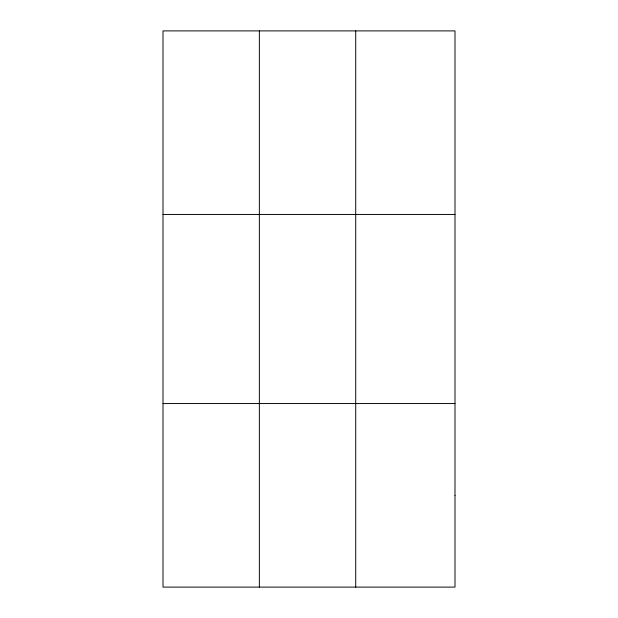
<?xml version="1.0" encoding="UTF-8"?>
<svg xmlns="http://www.w3.org/2000/svg" width="618" height="618" viewBox="0 0 618 618"><rect width="100%" height="100%" fill="white"/><g stroke="black" fill="none" stroke-linecap="round" stroke-linejoin="round"><path stroke-width="0.93" d="M259.359 30.9L259.359 587.1M355.721 30.9L355.721 587.1M163.005 214.446L454.995 214.446M163.005 403.554L454.995 403.554M454.995 495.327L454.995 587.1L163.005 587.1L163.005 30.9L454.995 30.9L454.995 495.327"/></g></svg>
